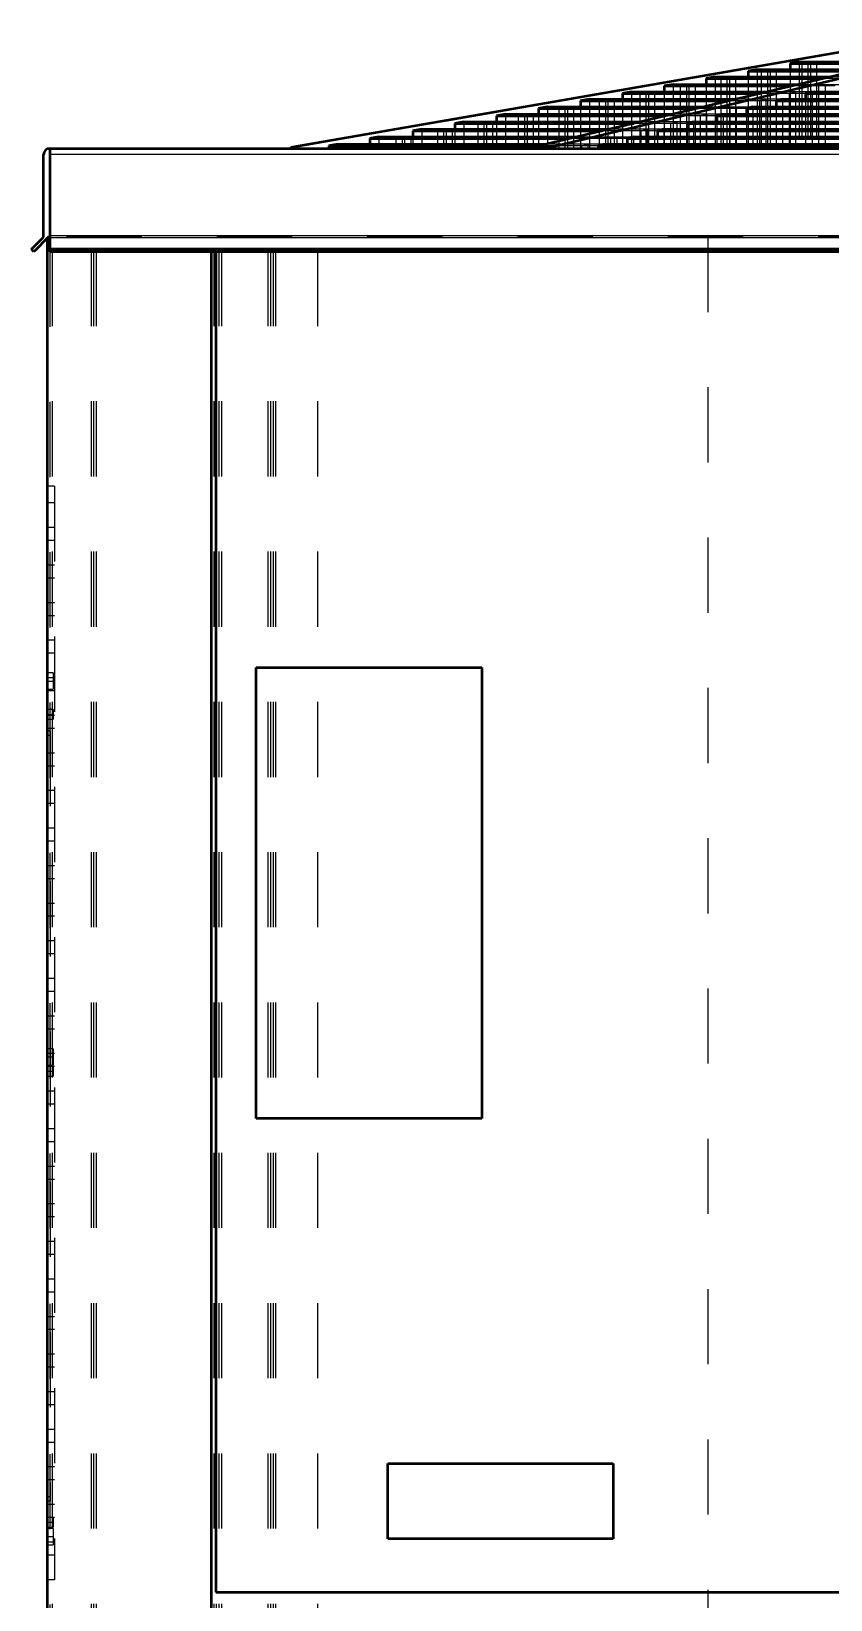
# Model space of a CAD drawing. Header units: inches. Extents: x -40.7 to 51, y -0.3 to 48.8.
# Drawn here: x -36.86 to -26.22, y 24.19 to 45.06 of the extents above; entities that cross this region are included whole.
import ezdxf

# ---------------------------------------------------------------- set-up
doc = ezdxf.new("R2010")
doc.units = ezdxf.units.IN
doc.header["$MEASUREMENT"] = 0
doc.linetypes.add('Center', pattern=[1.5, 0.45, -0.5, 0.05, -0.5])
doc.linetypes.add('Dashed', pattern=[2, 1, -1])
for name, color, linetype, lineweight in [('AM_0', 7, 'Continuous', 50), ('AM_4', 3, 'Continuous', 25), ('AM_7', 7, 'Center', 25), ('AM_9', 6, 'Dashed', 25)]:
    doc.layers.add(name, color=color, linetype=linetype, lineweight=lineweight)

msp = doc.modelspace()

# ---------------------------------------------------------------- linework, layer by layer
at = {"layer": 'AM_0'}
for p, q in [((-33.40513, 43.51678), (-24.52864, 45.058)), ((-23.67755, 45.058), (-30.17559, 43.51678)), ((-29.95427, 43.51678), (-23.45623, 45.058)), ((-27.758, 44.4522), (-27.878, 44.43079)), ((-27.758, 44.4522), (-26.24045, 44.4522)), ((-27.2, 44.55175), (-27.32, 44.53034)), ((-27.32, 44.53034), (-27.32, 44.4522)), ((-27.32, 44.53034), (-25.90441, 44.53034)), ((-27.2, 44.55175), (-25.81242, 44.55175)), ((-26.642, 44.65131), (-26.763, 44.62972)), ((-26.763, 44.62972), (-26.763, 44.55175)), ((-26.763, 44.62972), (-25.49396, 44.62972)), ((-26.642, 44.65131), (-25.40469, 44.65131)), ((-28.873, 44.25326), (-28.993, 44.23185)), ((-28.873, 44.25326), (-27.07681, 44.25326)), ((-28.316, 44.35264), (-28.436, 44.33123)), ((-28.436, 44.33123), (-28.436, 44.25326)), ((-28.436, 44.33123), (-26.75459, 44.33123)), ((-28.316, 44.35264), (-26.66507, 44.35264)), ((-27.878, 44.43079), (-27.878, 44.35264)), ((-27.878, 44.43079), (-26.33259, 44.43079)), ((-26.46993, 44.25326), (-26.5548, 44.23185)), ((-26.46993, 44.25326), (-19.17683, 44.25326)), ((-29.989, 44.05415), (-30.109, 44.03274)), ((-30.109, 44.03274), (-30.109, 43.95478)), ((-30.109, 44.03274), (-28.01377, 44.03274)), ((-29.989, 44.05415), (-27.92229, 44.05415)), ((-29.431, 44.15371), (-29.551, 44.1323)), ((-29.551, 44.1323), (-29.551, 44.05415)), ((-29.551, 44.1323), (-27.58642, 44.1323)), ((-29.431, 44.15371), (-27.49446, 44.15371)), ((-28.993, 44.23185), (-28.993, 44.15371)), ((-28.993, 44.23185), (-27.16424, 44.23185)), ((-27.2592, 44.05415), (-27.34406, 44.03274)), ((-27.34406, 44.03274), (-18.85688, 44.03274)), ((-27.34406, 44.03274), (-27.34406, 43.95478)), ((-27.2592, 44.05415), (-18.88794, 44.05415)), ((-26.86457, 44.15371), (-26.94943, 44.1323)), ((-26.94943, 44.1323), (-19.00132, 44.1323)), ((-26.94943, 44.1323), (-26.94943, 44.05415)), ((-26.86457, 44.15371), (-19.03238, 44.15371)), ((-26.5548, 44.23185), (-19.14577, 44.23185)), ((-26.5548, 44.23185), (-26.5548, 44.15371)), ((-31.104, 43.85522), (-31.224, 43.83381)), ((-31.224, 43.83381), (-31.224, 43.75585)), ((-31.224, 43.83381), (-28.84237, 43.83381)), ((-31.104, 43.85522), (-28.75459, 43.85522)), ((-30.546, 43.95478), (-30.666, 43.93337)), ((-30.666, 43.93337), (-30.666, 43.85522)), ((-30.666, 43.93337), (-28.43126, 43.93337)), ((-30.546, 43.95478), (-28.3419, 43.95478)), ((-28.04773, 43.85522), (-28.13259, 43.83381)), ((-28.13259, 43.83381), (-28.13259, 43.75585)), ((-28.13259, 43.83381), (-18.56825, 43.83381)), ((-28.04773, 43.85522), (-18.59932, 43.85522)), ((-27.65311, 43.95478), (-27.73798, 43.93337)), ((-27.73798, 43.93337), (-27.73798, 43.85522)), ((-27.73798, 43.93337), (-18.71269, 43.93337)), ((-27.65311, 43.95478), (-18.74376, 43.95478)), ((-32.231, 43.65415), (-32.351, 43.63274)), ((-32.351, 43.63274), (-32.351, 43.55656)), ((-32.351, 43.63274), (-29.69962, 43.63274)), ((-32.231, 43.65415), (-29.60814, 43.65415)), ((-31.661, 43.75585), (-31.781, 43.73444)), ((-31.781, 43.73444), (-31.781, 43.65415)), ((-31.781, 43.73444), (-29.26339, 43.73444)), ((-31.661, 43.75585), (-29.1715, 43.75585)), ((-28.84472, 43.65415), (-28.92959, 43.63274)), ((-28.92959, 43.63274), (-28.92959, 43.55656)), ((-28.92959, 43.63274), (-18.27653, 43.63274)), ((-28.84472, 43.65415), (-18.3076, 43.65415)), ((-28.44163, 43.75585), (-28.52649, 43.73444)), ((-28.52649, 43.73444), (-28.52649, 43.65415)), ((-28.52649, 43.73444), (-18.42408, 43.73444)), ((-28.44163, 43.75585), (-18.45514, 43.75585)), ((-36.6925, 42.33608), (-36.6925, 43.42)), ((-36.646, 43.5), (36.646, 43.5)), ((-36.646, 43.5), (-36.646, 43.49265)), ((-36.612, 43.5), (-36.612, 42.12647)), ((-33.40513, 43.51678), (-33.40513, 43.5)), ((-32.778, 43.55656), (-32.898, 43.53515)), ((-32.898, 43.53515), (-32.898, 43.5)), ((-32.898, 43.53515), (-30.11147, 43.53515)), ((-32.778, 43.55656), (-30.02156, 43.55656)), ((-30.17559, 43.51678), (-29.95427, 43.51678)), ((-30.17559, 43.51678), (-30.17559, 43.5)), ((-29.95427, 43.51678), (-29.95427, 43.5)), ((-29.23155, 43.55656), (-29.31641, 43.53515)), ((-29.31641, 43.53515), (-29.31641, 43.5)), ((-29.31641, 43.53515), (-18.13495, 43.53515)), ((-29.23155, 43.55656), (-18.16601, 43.55656)), ((-36.8555, 42.159), (-36.70246, 42.31204)), ((-36.82297, 42.12647), (-36.8555, 42.159)), ((-36.62745, 42.322), (-36.82297, 42.12647)), ((-36.646, 42.30345), (-36.646, 4.49)), ((-36.612, 42.322), (-36.62745, 42.322)), ((36.612, 42.159), (-36.612, 42.159)), ((36.612, 42.12647), (-36.612, 42.12647)), ((-34.46, 4.53), (-34.46, 42.12647)), ((-34.4, 42.12647), (-34.4, 24.29)), ((-33.864, 36.592), (-30.864, 36.592)), ((-33.864, 30.592), (-33.864, 36.592)), ((-30.864, 36.592), (-30.864, 30.592)), ((-30.864, 30.592), (-33.864, 30.592)), ((-32.114, 25), (-32.114, 26)), ((-32.114, 26), (-29.114, 26)), ((-29.114, 26), (-29.114, 25)), ((-29.114, 25), (-32.114, 25)), ((-34.4, 24.29), (-8.37, 24.29))]:
    msp.add_line(p, q, dxfattribs=at)
for centre, radius, start, end in [((-36.6125, 43.42), 0.08, 90, 180), ((-36.7265, 42.33608), 0.034, 315, 0)]:
    msp.add_arc(centre, radius, start, end, dxfattribs=at)
at = {"layer": 'AM_4'}
for p, q in [((36.612, 43.42), (-36.612, 43.42)), ((36.612, 42.33608), (-36.612, 42.33608)), ((36.612, 42.31204), (-36.612, 42.31204))]:
    msp.add_line(p, q, dxfattribs=at)
at = {"layer": 'AM_7'}
for p, q in [((-36.65, 36.412), (-36.562, 36.412)), ((-36.65, 35.97), (-36.562, 35.97)), ((-36.65, 31.412), (-36.562, 31.412)), ((-36.65, 31.22), (-36.562, 31.22)), ((-36.65, 25.22), (-36.562, 25.22)), ((-36.65, 25.028), (-36.562, 25.028))]:
    msp.add_line(p, q, dxfattribs=at)
at = {"layer": 'AM_9'}
for p, q in [((-24.44763, 45.058), (-33.32412, 43.51678)), ((-27.758, 44.4522), (-27.758, 43.5)), ((-27.56817, 44.4522), (-27.68411, 44.43079)), ((-27.6031, 44.43079), (-27.48716, 44.4522)), ((-27.56817, 44.4522), (-27.56817, 43.5)), ((-27.48716, 44.4522), (-27.48716, 43.5)), ((-27.32, 44.4522), (-27.32, 43.5)), ((-27.2, 44.55175), (-27.2, 43.5)), ((-27.02903, 44.55175), (-27.14497, 44.53034)), ((-27.14497, 44.53034), (-27.14497, 43.5)), ((-27.06396, 44.53034), (-26.94801, 44.55175)), ((-27.06396, 44.53034), (-27.06396, 43.5)), ((-27.02903, 44.55175), (-27.02903, 43.5)), ((-26.94801, 44.55175), (-26.94801, 43.5)), ((-26.763, 44.55175), (-26.763, 43.5)), ((-26.642, 44.65131), (-26.642, 43.5)), ((-26.48985, 44.65131), (-26.60677, 44.62972)), ((-26.60677, 44.62972), (-26.60677, 43.5)), ((-26.52576, 44.62972), (-26.40884, 44.65131)), ((-26.52576, 44.62972), (-26.52576, 43.5)), ((-26.48985, 44.65131), (-26.48985, 43.5)), ((-26.40884, 44.65131), (-26.40884, 43.5)), ((-25.68132, 44.4522), (-26.24045, 44.4522)), ((-28.873, 44.25326), (-28.873, 43.5)), ((-28.64543, 44.25326), (-28.76136, 44.23185)), ((-28.68035, 44.23185), (-28.56442, 44.25326)), ((-28.64543, 44.25326), (-28.64543, 43.5)), ((-28.56442, 44.25326), (-28.56442, 43.5)), ((-28.436, 44.25326), (-28.436, 43.5)), ((-28.316, 44.35264), (-28.316, 43.5)), ((-28.10729, 44.35264), (-28.22323, 44.33123)), ((-28.22323, 44.33123), (-28.22323, 43.5)), ((-28.14222, 44.33123), (-28.02628, 44.35264)), ((-28.14222, 44.33123), (-28.14222, 43.5)), ((-28.10729, 44.35264), (-28.10729, 43.5)), ((-28.02628, 44.35264), (-28.02628, 43.5)), ((-27.878, 44.35264), (-27.878, 43.5)), ((-27.68411, 44.43079), (-27.68411, 43.5)), ((-27.6031, 44.43079), (-27.6031, 43.5)), ((-26.46993, 44.25326), (-27.07681, 44.25326)), ((-26.77612, 44.23185), (-26.69125, 44.25326)), ((-26.16086, 44.33123), (-26.75459, 44.33123)), ((-26.69125, 44.25326), (-26.69125, 43.5)), ((-26.66507, 44.35264), (-26.07598, 44.35264)), ((-26.46993, 44.25326), (-26.46993, 43.5)), ((-26.38218, 44.33123), (-26.29731, 44.35264)), ((-26.38218, 44.33123), (-26.38218, 43.5)), ((-25.76619, 44.43079), (-26.33259, 44.43079)), ((-26.29731, 44.35264), (-26.29731, 43.5)), ((-29.989, 44.05415), (-29.989, 43.5)), ((-29.72359, 44.05415), (-29.83952, 44.03274)), ((-29.83952, 44.03274), (-29.83952, 43.5)), ((-29.75851, 44.03274), (-29.64258, 44.05415)), ((-29.75851, 44.03274), (-29.75851, 43.5)), ((-29.72359, 44.05415), (-29.72359, 43.5)), ((-29.64258, 44.05415), (-29.64258, 43.5)), ((-29.551, 44.05415), (-29.551, 43.5)), ((-29.431, 44.15371), (-29.431, 43.5)), ((-29.18452, 44.15371), (-29.30045, 44.1323)), ((-29.30045, 44.1323), (-29.30045, 43.5)), ((-29.21944, 44.1323), (-29.10351, 44.15371)), ((-29.21944, 44.1323), (-29.21944, 43.5)), ((-29.18452, 44.15371), (-29.18452, 43.5)), ((-29.10351, 44.15371), (-29.10351, 43.5)), ((-28.993, 44.15371), (-28.993, 43.5)), ((-28.76136, 44.23185), (-28.76136, 43.5)), ((-28.68035, 44.23185), (-28.68035, 43.5)), ((-27.34406, 44.03274), (-28.01377, 44.03274)), ((-27.92229, 44.05415), (-27.2592, 44.05415)), ((-26.94943, 44.1323), (-27.58642, 44.1323)), ((-27.56539, 44.03274), (-27.48052, 44.05415)), ((-27.56539, 44.03274), (-27.56539, 43.5)), ((-26.86457, 44.15371), (-27.49446, 44.15371)), ((-27.48052, 44.05415), (-27.48052, 43.5)), ((-27.2592, 44.05415), (-27.2592, 43.5)), ((-27.17076, 44.1323), (-27.08589, 44.15371)), ((-27.17076, 44.1323), (-27.17076, 43.5)), ((-26.5548, 44.23185), (-27.16424, 44.23185)), ((-27.08589, 44.15371), (-27.08589, 43.5)), ((-26.94943, 44.05415), (-26.94943, 43.5)), ((-26.86457, 44.15371), (-26.86457, 43.5)), ((-26.77612, 44.23185), (-26.77612, 43.5)), ((-26.5548, 44.15371), (-26.5548, 43.5)), ((-31.104, 43.85522), (-31.104, 43.5)), ((-30.80075, 43.85522), (-30.91667, 43.83381)), ((-30.91667, 43.83381), (-30.91667, 43.5)), ((-30.83566, 43.83381), (-30.71974, 43.85522)), ((-30.83566, 43.83381), (-30.83566, 43.5)), ((-30.80075, 43.85522), (-30.80075, 43.5)), ((-30.71974, 43.85522), (-30.71974, 43.5)), ((-30.666, 43.85522), (-30.666, 43.5)), ((-30.546, 43.95478), (-30.546, 43.5)), ((-30.26169, 43.95478), (-30.37762, 43.93337)), ((-30.37762, 43.93337), (-30.37762, 43.5)), ((-30.29661, 43.93337), (-30.18068, 43.95478)), ((-30.29661, 43.93337), (-30.29661, 43.5)), ((-30.26169, 43.95478), (-30.26169, 43.5)), ((-30.18068, 43.95478), (-30.18068, 43.5)), ((-30.109, 43.95478), (-30.109, 43.5)), ((-28.13259, 43.83381), (-28.84237, 43.83381)), ((-28.04773, 43.85522), (-28.75459, 43.85522)), ((-27.73798, 43.93337), (-28.43126, 43.93337)), ((-28.35392, 43.83381), (-28.26905, 43.85522)), ((-28.35392, 43.83381), (-28.35392, 43.5)), ((-27.65311, 43.95478), (-28.3419, 43.95478)), ((-28.26905, 43.85522), (-28.26905, 43.5)), ((-28.04773, 43.85522), (-28.04773, 43.5)), ((-27.9593, 43.93337), (-27.87444, 43.95478)), ((-27.9593, 43.93337), (-27.9593, 43.5)), ((-27.87444, 43.95478), (-27.87444, 43.5)), ((-27.73798, 43.85522), (-27.73798, 43.5)), ((-27.65311, 43.95478), (-27.65311, 43.5)), ((-27.34406, 43.95478), (-27.34406, 43.5)), ((-32.231, 43.65415), (-32.231, 43.5)), ((-31.88946, 43.65415), (-32.00539, 43.63274)), ((-32.00539, 43.63274), (-32.00539, 43.5)), ((-31.92438, 43.63274), (-31.80845, 43.65415)), ((-31.92438, 43.63274), (-31.92438, 43.5)), ((-31.88946, 43.65415), (-31.88946, 43.5)), ((-31.80845, 43.65415), (-31.80845, 43.5)), ((-31.781, 43.65415), (-31.781, 43.5)), ((-31.661, 43.75585), (-31.661, 43.5)), ((-31.33883, 43.75585), (-31.45475, 43.73444)), ((-31.45475, 43.73444), (-31.45475, 43.5)), ((-31.37374, 43.73444), (-31.25782, 43.75585)), ((-31.37374, 43.73444), (-31.37374, 43.5)), ((-31.33883, 43.75585), (-31.33883, 43.5)), ((-31.25782, 43.75585), (-31.25782, 43.5)), ((-31.224, 43.75585), (-31.224, 43.5)), ((-28.92959, 43.63274), (-29.69962, 43.63274)), ((-29.60814, 43.65415), (-28.84472, 43.65415)), ((-28.52649, 43.73444), (-29.26339, 43.73444)), ((-28.44163, 43.75585), (-29.1715, 43.75585)), ((-29.15091, 43.63274), (-29.06605, 43.65415)), ((-29.15091, 43.63274), (-29.15091, 43.5)), ((-29.06605, 43.65415), (-29.06605, 43.5)), ((-28.84472, 43.65415), (-28.84472, 43.5)), ((-28.74782, 43.73444), (-28.66296, 43.75585)), ((-28.74782, 43.73444), (-28.74782, 43.5)), ((-28.66296, 43.75585), (-28.66296, 43.5)), ((-28.52649, 43.65415), (-28.52649, 43.5)), ((-28.44163, 43.75585), (-28.44163, 43.5)), ((-28.13259, 43.75585), (-28.13259, 43.5)), ((-33.32412, 43.51678), (-33.40513, 43.51678)), ((-33.32412, 43.51678), (-33.32412, 43.5)), ((-32.778, 43.55656), (-32.778, 43.5)), ((-32.41787, 43.55656), (-32.5338, 43.53515)), ((-32.5338, 43.53515), (-32.5338, 43.5)), ((-32.45279, 43.53515), (-32.33686, 43.55656)), ((-32.45279, 43.53515), (-32.45279, 43.5)), ((-32.41787, 43.55656), (-32.41787, 43.5)), ((-32.351, 43.55656), (-32.351, 43.5)), ((-32.33686, 43.55656), (-32.33686, 43.5)), ((-29.31641, 43.53515), (-30.11147, 43.53515)), ((-29.23155, 43.55656), (-30.02156, 43.55656)), ((-29.53773, 43.53515), (-29.45287, 43.55656)), ((-29.53773, 43.53515), (-29.53773, 43.5)), ((-29.45287, 43.55656), (-29.45287, 43.5)), ((-29.23155, 43.55656), (-29.23155, 43.5)), ((-28.92959, 43.55656), (-28.92959, 43.5)), ((36.612, 42.322), (-36.612, 42.322)), ((-34.46, 42.12647), (-34.46, 42.17)), ((-34.46, 42.17), (-34.4, 42.17)), ((-34.4, 42.17), (-34.4, 42.12647)), ((-27.856, 42.322), (-27.856, 5.213)), ((-36.646, 42.136), (-33.05, 42.136)), ((-36.612, 42.12647), (-36.612, 5.213)), ((-36.578, 42.136), (-36.578, 5.213)), ((-36.061, 42.136), (-36.061, 5.213)), ((-36.027, 42.136), (-36.027, 5.213)), ((-35.993, 42.136), (-35.993, 5.213)), ((-34.429, 42.136), (-34.429, 5.213)), ((-34.395, 42.136), (-34.395, 5.213)), ((-34.361, 42.136), (-34.361, 5.213)), ((-34.327, 42.136), (-34.327, 5.213)), ((-33.709, 42.136), (-33.709, 5.213)), ((-33.675, 42.136), (-33.675, 5.213)), ((-33.641, 42.136), (-33.641, 5.213)), ((-33.607, 42.136), (-33.607, 5.213)), ((-33.05, 42.136), (-33.05, 5.213)), ((-36.546, 39.005), (-36.646, 39.005)), ((-36.546, 39.005), (-36.546, 24.455)), ((-36.546, 38.78265), (-36.646, 38.78265)), ((-36.546, 38.455), (-36.646, 38.455)), ((-36.546, 38.28265), (-36.646, 38.28265)), ((-36.546, 37.955), (-36.646, 37.955)), ((-36.546, 37.78265), (-36.646, 37.78265)), ((-36.546, 37.455), (-36.646, 37.455)), ((-36.546, 37.28265), (-36.646, 37.28265)), ((-36.546, 36.955), (-36.646, 36.955)), ((-36.546, 36.78265), (-36.646, 36.78265)), ((-36.566, 36.521), (-36.646, 36.521)), ((-36.566, 36.521), (-36.566, 36.303)), ((-36.546, 36.455), (-36.646, 36.455)), ((-36.646, 36.303), (-36.566, 36.303)), ((-36.546, 36.28265), (-36.646, 36.28265)), ((-36.566, 36.034), (-36.646, 36.034)), ((-36.546, 35.955), (-36.646, 35.955)), ((-36.646, 35.906), (-36.566, 35.906)), ((-36.566, 36.034), (-36.566, 35.906)), ((-36.546, 35.78265), (-36.646, 35.78265)), ((-36.606, 35.75), (-36.646, 35.75)), ((-36.606, 35.69), (-36.646, 35.69)), ((-36.606, 35.75), (-36.606, 25.5)), ((-36.546, 35.455), (-36.646, 35.455)), ((-36.546, 35.28265), (-36.646, 35.28265)), ((-36.546, 34.955), (-36.646, 34.955)), ((-36.546, 34.78265), (-36.646, 34.78265)), ((-36.546, 34.455), (-36.646, 34.455)), ((-36.546, 34.28265), (-36.646, 34.28265)), ((-36.546, 33.955), (-36.646, 33.955)), ((-36.546, 33.78265), (-36.646, 33.78265)), ((-36.546, 33.455), (-36.646, 33.455)), ((-36.546, 33.28265), (-36.646, 33.28265)), ((-36.546, 32.955), (-36.646, 32.955)), ((-36.546, 32.78265), (-36.646, 32.78265)), ((-36.546, 32.455), (-36.646, 32.455)), ((-36.546, 32.28265), (-36.646, 32.28265)), ((-36.546, 31.955), (-36.646, 31.955)), ((-36.546, 31.78265), (-36.646, 31.78265)), ((-36.566, 31.521), (-36.646, 31.521)), ((-36.566, 31.521), (-36.566, 31.303)), ((-36.546, 31.455), (-36.646, 31.455)), ((-36.646, 31.303), (-36.566, 31.303)), ((-36.566, 31.284), (-36.646, 31.284)), ((-36.546, 31.28265), (-36.646, 31.28265)), ((-36.646, 31.156), (-36.566, 31.156)), ((-36.566, 31.284), (-36.566, 31.156)), ((-36.546, 30.955), (-36.646, 30.955)), ((-36.546, 30.78265), (-36.646, 30.78265)), ((-36.546, 30.455), (-36.646, 30.455)), ((-36.546, 30.28265), (-36.646, 30.28265)), ((-36.546, 29.955), (-36.646, 29.955)), ((-36.546, 29.78265), (-36.646, 29.78265)), ((-36.546, 29.455), (-36.646, 29.455)), ((-36.546, 29.28265), (-36.646, 29.28265)), ((-36.546, 28.955), (-36.646, 28.955)), ((-36.546, 28.78265), (-36.646, 28.78265)), ((-36.546, 28.455), (-36.646, 28.455)), ((-36.546, 28.28265), (-36.646, 28.28265)), ((-36.546, 27.955), (-36.646, 27.955)), ((-36.546, 27.78265), (-36.646, 27.78265)), ((-36.546, 27.455), (-36.646, 27.455)), ((-36.546, 27.28265), (-36.646, 27.28265)), ((-36.546, 26.955), (-36.646, 26.955)), ((-36.546, 26.78265), (-36.646, 26.78265)), ((-36.546, 26.455), (-36.646, 26.455)), ((-36.546, 26.28265), (-36.646, 26.28265)), ((-36.546, 25.955), (-36.646, 25.955)), ((-36.546, 25.78265), (-36.646, 25.78265)), ((-36.606, 25.56), (-36.646, 25.56)), ((-36.606, 25.5), (-36.646, 25.5)), ((-36.546, 25.455), (-36.646, 25.455)), ((-36.566, 25.284), (-36.646, 25.284)), ((-36.546, 25.28265), (-36.646, 25.28265)), ((-36.566, 25.284), (-36.566, 25.156)), ((-36.646, 25.156), (-36.566, 25.156)), ((-36.566, 25.137), (-36.646, 25.137)), ((-36.566, 25.137), (-36.566, 24.919)), ((-36.546, 24.955), (-36.646, 24.955)), ((-36.646, 24.919), (-36.566, 24.919)), ((-36.546, 24.78265), (-36.646, 24.78265)), ((-36.546, 24.455), (-36.646, 24.455))]:
    msp.add_line(p, q, dxfattribs=at)

doc.saveas('drawing.dxf')
